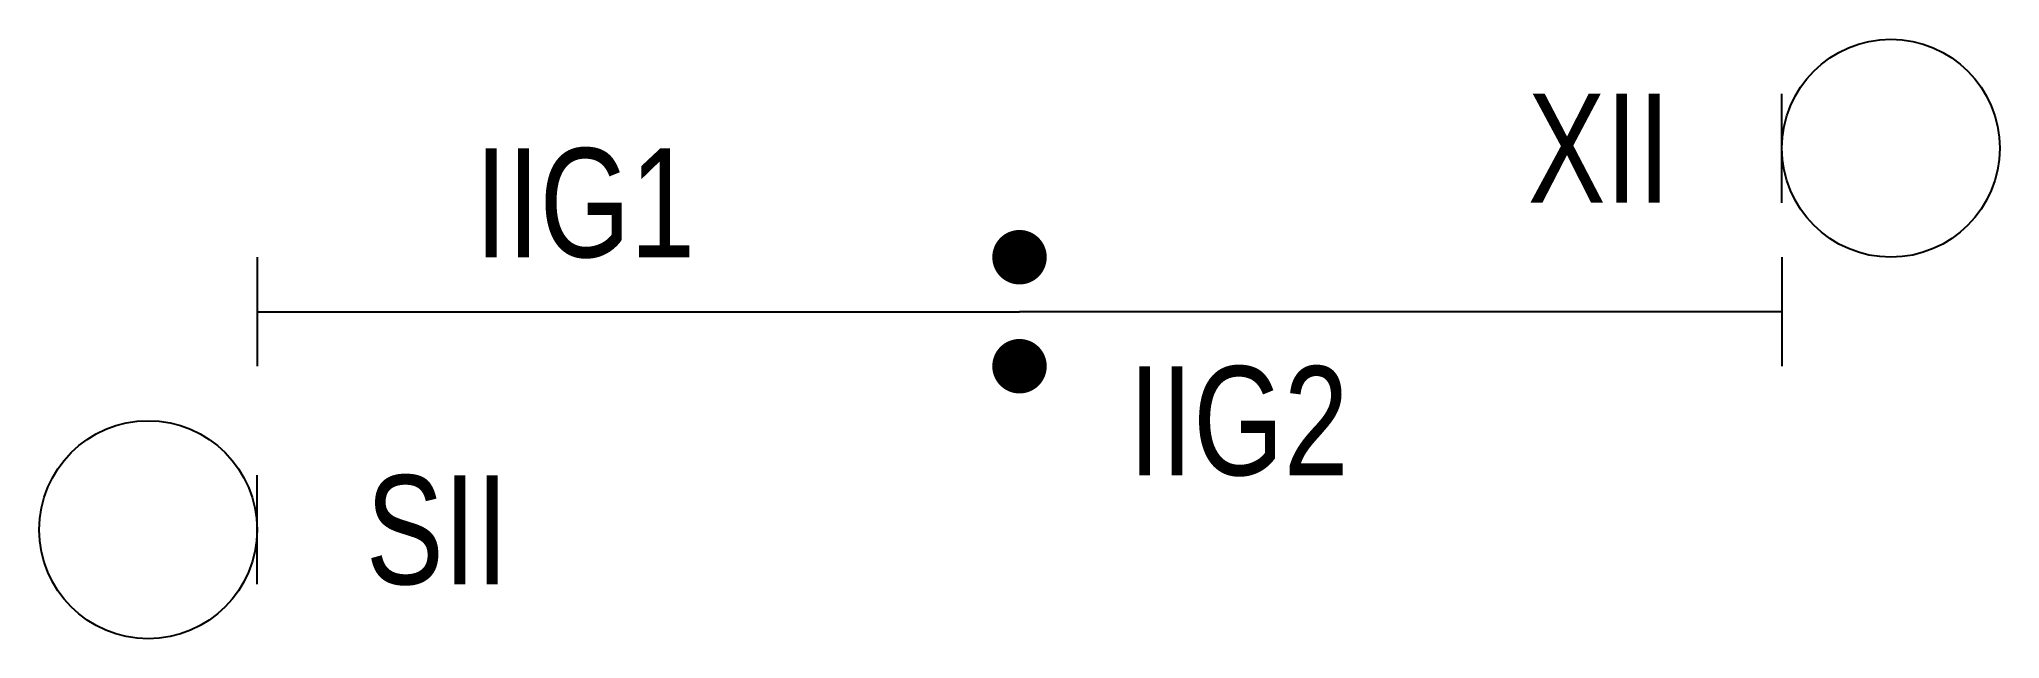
# Model space of a CAD drawing. Extents: x 19.1 to 55.1, y -7.4 to 3.6.
import ezdxf

# ---------------------------------------------------------------- set-up
doc = ezdxf.new("R2010")
doc.units = 0
doc.layers.get('0').update_dxf_attribs({"linetype": 'CONTINUOUS'})

msp = doc.modelspace()

# ---------------------------------------------------------------- linework, layer by layer
msp.add_line((51.118, 0.639), (51.118, 2.639))
at = {"color": 1}
msp.add_line((23.118, -6.361), (23.118, -4.361), dxfattribs=at)
at = {"const_width": 0.5}
for points in [[(36.868, -0.361, 1), (37.368, -0.361, 1)], [(36.868, -2.361, 1), (37.368, -2.361, 1)]]:
    msp.add_lwpolyline(points, format="xyb", close=True, dxfattribs=at)
at = {"color": 1, "linetype": 'Continuous'}
msp.add_lwpolyline([(23.118, -0.361), (23.118, -2.361)], dxfattribs=at)
at = {"linetype": 'Continuous'}
for points in [[(51.118, -0.361), (51.118, -2.361)], [(23.118, -1.361), (37.118, -1.361)], [(51.118, -1.361), (37.118, -1.361)]]:
    msp.add_lwpolyline(points, dxfattribs=at)
msp.add_circle((53.118, 1.639), 2)
at = {"color": 1}
msp.add_circle((21.118, -5.361), 2, dxfattribs=at)

# ---------------------------------------------------------------- texts
at = {"color": 7, "linetype": 'Continuous', "width": 0.8}
for s, p in [('XII', (46.451, 0.639)), ('IIG2', (39.118, -4.361))]:
    msp.add_text(s, height=2, dxfattribs=at).set_placement(p)
at = {"color": 1, "linetype": 'Continuous', "width": 0.8}
for s, p in [('IIG1', (27.118, -0.361)), ('SII', (25.118, -6.361))]:
    msp.add_text(s, height=2, dxfattribs=at).set_placement(p)

doc.saveas('drawing.dxf')
